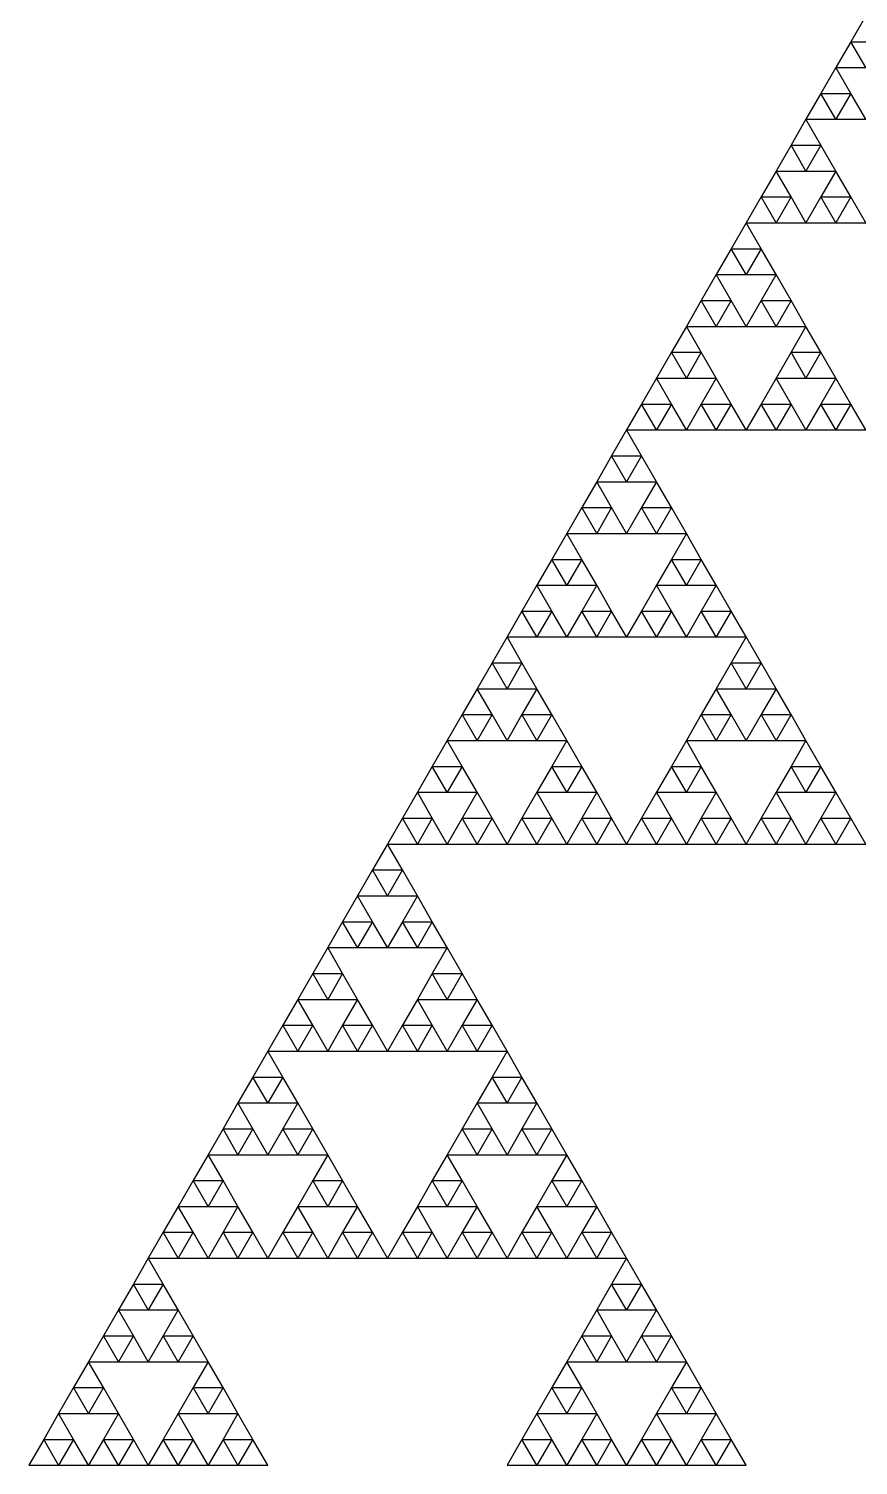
# Model space of a CAD drawing. Header units: metres. Extents: x -50 to 50, y -29 to 58.
# Drawn here: x -11.72 to -6.3, y 37.44 to 46.83 of the extents above; entities that cross this region are included whole.
import ezdxf

# ---------------------------------------------------------------- set-up
doc = ezdxf.new("R2010")
doc.units = ezdxf.units.M

msp = doc.modelspace()

# ---------------------------------------------------------------- linework, layer by layer
for p, q in [((-6.25, 46.9097), (-6.34766, 46.7405)), ((-6.34766, 46.7405), (-6.44531, 46.5714)), ((-6.25, 46.5714), (-6.34766, 46.7405)), ((-6.34766, 46.7405), (-6.15234, 46.7405)), ((-6.44531, 46.5714), (-6.54297, 46.4023)), ((-6.34766, 46.4023), (-6.44531, 46.5714)), ((-6.44531, 46.5714), (-6.25, 46.5714)), ((-6.54297, 46.4023), (-6.64062, 46.2331)), ((-6.44531, 46.2331), (-6.54297, 46.4023)), ((-6.54297, 46.4023), (-6.34766, 46.4023)), ((-6.34766, 46.4023), (-6.44531, 46.2331)), ((-6.25, 46.2331), (-6.34766, 46.4023)), ((-6.64062, 46.2331), (-6.73828, 46.064)), ((-6.54297, 46.064), (-6.64062, 46.2331)), ((-6.64062, 46.2331), (-6.44531, 46.2331)), ((-6.44531, 46.2331), (-6.25, 46.2331)), ((-6.73828, 46.064), (-6.83594, 45.8948)), ((-6.64062, 45.8948), (-6.73828, 46.064)), ((-6.73828, 46.064), (-6.54297, 46.064)), ((-6.54297, 46.064), (-6.64062, 45.8948)), ((-6.44531, 45.8948), (-6.54297, 46.064)), ((-6.83594, 45.8948), (-6.93359, 45.7257)), ((-6.73828, 45.7257), (-6.83594, 45.8948)), ((-6.83594, 45.8948), (-6.64062, 45.8948)), ((-6.64062, 45.8948), (-6.44531, 45.8948)), ((-6.44531, 45.8948), (-6.54297, 45.7257)), ((-6.34766, 45.7257), (-6.44531, 45.8948)), ((-6.93359, 45.7257), (-7.03125, 45.5565)), ((-6.83594, 45.5565), (-6.93359, 45.7257)), ((-6.93359, 45.7257), (-6.73828, 45.7257)), ((-6.73828, 45.7257), (-6.83594, 45.5565)), ((-6.64062, 45.5565), (-6.73828, 45.7257)), ((-6.54297, 45.7257), (-6.64062, 45.5565)), ((-6.44531, 45.5565), (-6.54297, 45.7257)), ((-6.54297, 45.7257), (-6.34766, 45.7257)), ((-6.34766, 45.7257), (-6.44531, 45.5565)), ((-6.25, 45.5565), (-6.34766, 45.7257)), ((-7.03125, 45.5565), (-7.12891, 45.3874)), ((-6.93359, 45.3874), (-7.03125, 45.5565)), ((-7.03125, 45.5565), (-6.83594, 45.5565)), ((-6.83594, 45.5565), (-6.64062, 45.5565)), ((-6.64062, 45.5565), (-6.44531, 45.5565)), ((-6.44531, 45.5565), (-6.25, 45.5565)), ((-7.12891, 45.3874), (-7.22656, 45.2182)), ((-7.03125, 45.2182), (-7.12891, 45.3874)), ((-7.12891, 45.3874), (-6.93359, 45.3874)), ((-6.93359, 45.3874), (-7.03125, 45.2182)), ((-6.83594, 45.2182), (-6.93359, 45.3874)), ((-7.22656, 45.2182), (-7.32422, 45.0491)), ((-7.12891, 45.0491), (-7.22656, 45.2182)), ((-7.22656, 45.2182), (-7.03125, 45.2182)), ((-7.03125, 45.2182), (-6.83594, 45.2182)), ((-6.83594, 45.2182), (-6.93359, 45.0491)), ((-6.73828, 45.0491), (-6.83594, 45.2182)), ((-7.32422, 45.0491), (-7.42188, 44.88)), ((-7.22656, 44.88), (-7.32422, 45.0491)), ((-7.32422, 45.0491), (-7.12891, 45.0491)), ((-7.12891, 45.0491), (-7.22656, 44.88)), ((-7.03125, 44.88), (-7.12891, 45.0491)), ((-6.93359, 45.0491), (-7.03125, 44.88)), ((-6.83594, 44.88), (-6.93359, 45.0491)), ((-6.93359, 45.0491), (-6.73828, 45.0491)), ((-6.73828, 45.0491), (-6.83594, 44.88)), ((-6.64062, 44.88), (-6.73828, 45.0491)), ((-7.42188, 44.88), (-7.51953, 44.7108)), ((-7.32422, 44.7108), (-7.42188, 44.88)), ((-7.42188, 44.88), (-7.22656, 44.88)), ((-7.22656, 44.88), (-7.03125, 44.88)), ((-7.03125, 44.88), (-6.83594, 44.88)), ((-6.83594, 44.88), (-6.64062, 44.88)), ((-6.64062, 44.88), (-6.73828, 44.7108)), ((-6.54297, 44.7108), (-6.64062, 44.88)), ((-7.51953, 44.7108), (-7.61719, 44.5417)), ((-7.42188, 44.5417), (-7.51953, 44.7108)), ((-7.51953, 44.7108), (-7.32422, 44.7108)), ((-7.32422, 44.7108), (-7.42188, 44.5417)), ((-7.22656, 44.5417), (-7.32422, 44.7108)), ((-6.73828, 44.7108), (-6.83594, 44.5417)), ((-6.64062, 44.5417), (-6.73828, 44.7108)), ((-6.73828, 44.7108), (-6.54297, 44.7108)), ((-6.54297, 44.7108), (-6.64062, 44.5417)), ((-6.44531, 44.5417), (-6.54297, 44.7108)), ((-7.61719, 44.5417), (-7.71484, 44.3725)), ((-7.51953, 44.3725), (-7.61719, 44.5417)), ((-7.61719, 44.5417), (-7.42188, 44.5417)), ((-7.42188, 44.5417), (-7.22656, 44.5417)), ((-7.22656, 44.5417), (-7.32422, 44.3725)), ((-7.12891, 44.3725), (-7.22656, 44.5417)), ((-6.83594, 44.5417), (-6.93359, 44.3725)), ((-6.73828, 44.3725), (-6.83594, 44.5417)), ((-6.83594, 44.5417), (-6.64062, 44.5417)), ((-6.64062, 44.5417), (-6.44531, 44.5417)), ((-6.44531, 44.5417), (-6.54297, 44.3725)), ((-6.34766, 44.3725), (-6.44531, 44.5417)), ((-7.71484, 44.3725), (-7.8125, 44.2034)), ((-7.61719, 44.2034), (-7.71484, 44.3725)), ((-7.71484, 44.3725), (-7.51953, 44.3725)), ((-7.51953, 44.3725), (-7.61719, 44.2034)), ((-7.42188, 44.2034), (-7.51953, 44.3725)), ((-7.32422, 44.3725), (-7.42188, 44.2034)), ((-7.22656, 44.2034), (-7.32422, 44.3725)), ((-7.32422, 44.3725), (-7.12891, 44.3725)), ((-7.12891, 44.3725), (-7.22656, 44.2034)), ((-7.03125, 44.2034), (-7.12891, 44.3725)), ((-6.93359, 44.3725), (-7.03125, 44.2034)), ((-6.83594, 44.2034), (-6.93359, 44.3725)), ((-6.93359, 44.3725), (-6.73828, 44.3725)), ((-6.73828, 44.3725), (-6.83594, 44.2034)), ((-6.64062, 44.2034), (-6.73828, 44.3725)), ((-6.54297, 44.3725), (-6.64062, 44.2034)), ((-6.44531, 44.2034), (-6.54297, 44.3725)), ((-6.54297, 44.3725), (-6.34766, 44.3725)), ((-6.34766, 44.3725), (-6.44531, 44.2034)), ((-6.25, 44.2034), (-6.34766, 44.3725)), ((-7.8125, 44.2034), (-7.91016, 44.0342)), ((-7.71484, 44.0342), (-7.8125, 44.2034)), ((-7.8125, 44.2034), (-7.61719, 44.2034)), ((-7.61719, 44.2034), (-7.42188, 44.2034)), ((-7.42188, 44.2034), (-7.22656, 44.2034)), ((-7.22656, 44.2034), (-7.03125, 44.2034)), ((-7.03125, 44.2034), (-6.83594, 44.2034)), ((-6.83594, 44.2034), (-6.64062, 44.2034)), ((-6.64062, 44.2034), (-6.44531, 44.2034)), ((-6.44531, 44.2034), (-6.25, 44.2034)), ((-7.91016, 44.0342), (-8.00781, 43.8651)), ((-7.8125, 43.8651), (-7.91016, 44.0342)), ((-7.91016, 44.0342), (-7.71484, 44.0342)), ((-7.71484, 44.0342), (-7.8125, 43.8651)), ((-7.61719, 43.8651), (-7.71484, 44.0342)), ((-8.00781, 43.8651), (-8.10547, 43.6959)), ((-7.91016, 43.6959), (-8.00781, 43.8651)), ((-8.00781, 43.8651), (-7.8125, 43.8651)), ((-7.8125, 43.8651), (-7.61719, 43.8651)), ((-7.61719, 43.8651), (-7.71484, 43.6959)), ((-7.51953, 43.6959), (-7.61719, 43.8651)), ((-8.10547, 43.6959), (-8.20312, 43.5268)), ((-8.00781, 43.5268), (-8.10547, 43.6959)), ((-8.10547, 43.6959), (-7.91016, 43.6959)), ((-7.91016, 43.6959), (-8.00781, 43.5268)), ((-7.8125, 43.5268), (-7.91016, 43.6959)), ((-7.71484, 43.6959), (-7.8125, 43.5268)), ((-7.61719, 43.5268), (-7.71484, 43.6959)), ((-7.71484, 43.6959), (-7.51953, 43.6959)), ((-7.51953, 43.6959), (-7.61719, 43.5268)), ((-7.42188, 43.5268), (-7.51953, 43.6959)), ((-8.20312, 43.5268), (-8.30078, 43.3576)), ((-8.10547, 43.3576), (-8.20312, 43.5268)), ((-8.20312, 43.5268), (-8.00781, 43.5268)), ((-8.00781, 43.5268), (-7.8125, 43.5268)), ((-7.8125, 43.5268), (-7.61719, 43.5268)), ((-7.61719, 43.5268), (-7.42188, 43.5268)), ((-7.42188, 43.5268), (-7.51953, 43.3576)), ((-7.32422, 43.3576), (-7.42188, 43.5268)), ((-8.30078, 43.3576), (-8.39844, 43.1885)), ((-8.20312, 43.1885), (-8.30078, 43.3576)), ((-8.30078, 43.3576), (-8.10547, 43.3576)), ((-8.10547, 43.3576), (-8.20312, 43.1885)), ((-8.00781, 43.1885), (-8.10547, 43.3576)), ((-7.51953, 43.3576), (-7.61719, 43.1885)), ((-7.42188, 43.1885), (-7.51953, 43.3576)), ((-7.51953, 43.3576), (-7.32422, 43.3576)), ((-7.32422, 43.3576), (-7.42188, 43.1885)), ((-7.22656, 43.1885), (-7.32422, 43.3576)), ((-8.39844, 43.1885), (-8.49609, 43.0194)), ((-8.30078, 43.0194), (-8.39844, 43.1885)), ((-8.39844, 43.1885), (-8.20312, 43.1885)), ((-8.20312, 43.1885), (-8.00781, 43.1885)), ((-8.00781, 43.1885), (-8.10547, 43.0194)), ((-7.91016, 43.0194), (-8.00781, 43.1885)), ((-7.61719, 43.1885), (-7.71484, 43.0194)), ((-7.51953, 43.0194), (-7.61719, 43.1885)), ((-7.61719, 43.1885), (-7.42188, 43.1885)), ((-7.42188, 43.1885), (-7.22656, 43.1885)), ((-7.22656, 43.1885), (-7.32422, 43.0194)), ((-7.12891, 43.0194), (-7.22656, 43.1885)), ((-8.49609, 43.0194), (-8.59375, 42.8502)), ((-8.39844, 42.8502), (-8.49609, 43.0194)), ((-8.49609, 43.0194), (-8.30078, 43.0194)), ((-8.30078, 43.0194), (-8.39844, 42.8502)), ((-8.20312, 42.8502), (-8.30078, 43.0194)), ((-8.10547, 43.0194), (-8.20312, 42.8502)), ((-8.00781, 42.8502), (-8.10547, 43.0194)), ((-8.10547, 43.0194), (-7.91016, 43.0194)), ((-7.91016, 43.0194), (-8.00781, 42.8502)), ((-7.8125, 42.8502), (-7.91016, 43.0194)), ((-7.71484, 43.0194), (-7.8125, 42.8502)), ((-7.61719, 42.8502), (-7.71484, 43.0194)), ((-7.71484, 43.0194), (-7.51953, 43.0194)), ((-7.51953, 43.0194), (-7.61719, 42.8502)), ((-7.42188, 42.8502), (-7.51953, 43.0194)), ((-7.32422, 43.0194), (-7.42188, 42.8502)), ((-7.22656, 42.8502), (-7.32422, 43.0194)), ((-7.32422, 43.0194), (-7.12891, 43.0194)), ((-7.12891, 43.0194), (-7.22656, 42.8502)), ((-7.03125, 42.8502), (-7.12891, 43.0194)), ((-8.59375, 42.8502), (-8.69141, 42.6811)), ((-8.49609, 42.6811), (-8.59375, 42.8502)), ((-8.59375, 42.8502), (-8.39844, 42.8502)), ((-8.39844, 42.8502), (-8.20312, 42.8502)), ((-8.20312, 42.8502), (-8.00781, 42.8502)), ((-8.00781, 42.8502), (-7.8125, 42.8502)), ((-7.8125, 42.8502), (-7.61719, 42.8502)), ((-7.61719, 42.8502), (-7.42188, 42.8502)), ((-7.42188, 42.8502), (-7.22656, 42.8502)), ((-7.22656, 42.8502), (-7.03125, 42.8502)), ((-7.03125, 42.8502), (-7.12891, 42.6811)), ((-6.93359, 42.6811), (-7.03125, 42.8502)), ((-8.69141, 42.6811), (-8.78906, 42.5119)), ((-8.59375, 42.5119), (-8.69141, 42.6811)), ((-8.69141, 42.6811), (-8.49609, 42.6811)), ((-8.49609, 42.6811), (-8.59375, 42.5119)), ((-8.39844, 42.5119), (-8.49609, 42.6811)), ((-7.12891, 42.6811), (-7.22656, 42.5119)), ((-7.03125, 42.5119), (-7.12891, 42.6811)), ((-7.12891, 42.6811), (-6.93359, 42.6811)), ((-6.93359, 42.6811), (-7.03125, 42.5119)), ((-6.83594, 42.5119), (-6.93359, 42.6811)), ((-8.78906, 42.5119), (-8.88672, 42.3428)), ((-8.69141, 42.3428), (-8.78906, 42.5119)), ((-8.78906, 42.5119), (-8.59375, 42.5119)), ((-8.59375, 42.5119), (-8.39844, 42.5119)), ((-8.39844, 42.5119), (-8.49609, 42.3428)), ((-8.30078, 42.3428), (-8.39844, 42.5119)), ((-7.22656, 42.5119), (-7.32422, 42.3428)), ((-7.12891, 42.3428), (-7.22656, 42.5119)), ((-7.22656, 42.5119), (-7.03125, 42.5119)), ((-7.03125, 42.5119), (-6.83594, 42.5119)), ((-6.83594, 42.5119), (-6.93359, 42.3428)), ((-6.73828, 42.3428), (-6.83594, 42.5119)), ((-8.88672, 42.3428), (-8.98438, 42.1736)), ((-8.78906, 42.1736), (-8.88672, 42.3428)), ((-8.88672, 42.3428), (-8.69141, 42.3428)), ((-8.69141, 42.3428), (-8.78906, 42.1736)), ((-8.59375, 42.1736), (-8.69141, 42.3428)), ((-8.49609, 42.3428), (-8.59375, 42.1736)), ((-8.39844, 42.1736), (-8.49609, 42.3428)), ((-8.49609, 42.3428), (-8.30078, 42.3428)), ((-8.30078, 42.3428), (-8.39844, 42.1736)), ((-8.20312, 42.1736), (-8.30078, 42.3428)), ((-7.32422, 42.3428), (-7.42188, 42.1736)), ((-7.22656, 42.1736), (-7.32422, 42.3428)), ((-7.32422, 42.3428), (-7.12891, 42.3428)), ((-7.12891, 42.3428), (-7.22656, 42.1736)), ((-7.03125, 42.1736), (-7.12891, 42.3428)), ((-6.93359, 42.3428), (-7.03125, 42.1736)), ((-6.83594, 42.1736), (-6.93359, 42.3428)), ((-6.93359, 42.3428), (-6.73828, 42.3428)), ((-6.73828, 42.3428), (-6.83594, 42.1736)), ((-6.64062, 42.1736), (-6.73828, 42.3428)), ((-8.98438, 42.1736), (-9.08203, 42.0045)), ((-8.88672, 42.0045), (-8.98438, 42.1736)), ((-8.98438, 42.1736), (-8.78906, 42.1736)), ((-8.78906, 42.1736), (-8.59375, 42.1736)), ((-8.59375, 42.1736), (-8.39844, 42.1736)), ((-8.39844, 42.1736), (-8.20312, 42.1736)), ((-8.20312, 42.1736), (-8.30078, 42.0045)), ((-8.10547, 42.0045), (-8.20312, 42.1736)), ((-7.42188, 42.1736), (-7.51953, 42.0045)), ((-7.32422, 42.0045), (-7.42188, 42.1736)), ((-7.42188, 42.1736), (-7.22656, 42.1736)), ((-7.22656, 42.1736), (-7.03125, 42.1736)), ((-7.03125, 42.1736), (-6.83594, 42.1736)), ((-6.83594, 42.1736), (-6.64062, 42.1736)), ((-6.64062, 42.1736), (-6.73828, 42.0045)), ((-6.54297, 42.0045), (-6.64062, 42.1736)), ((-9.08203, 42.0045), (-9.17969, 41.8353)), ((-8.98438, 41.8353), (-9.08203, 42.0045)), ((-9.08203, 42.0045), (-8.88672, 42.0045)), ((-8.88672, 42.0045), (-8.98438, 41.8353)), ((-8.78906, 41.8353), (-8.88672, 42.0045)), ((-8.30078, 42.0045), (-8.39844, 41.8353)), ((-8.20312, 41.8353), (-8.30078, 42.0045)), ((-8.30078, 42.0045), (-8.10547, 42.0045)), ((-8.10547, 42.0045), (-8.20312, 41.8353)), ((-8.00781, 41.8353), (-8.10547, 42.0045)), ((-7.51953, 42.0045), (-7.61719, 41.8353)), ((-7.42188, 41.8353), (-7.51953, 42.0045)), ((-7.51953, 42.0045), (-7.32422, 42.0045)), ((-7.32422, 42.0045), (-7.42188, 41.8353)), ((-7.22656, 41.8353), (-7.32422, 42.0045)), ((-6.73828, 42.0045), (-6.83594, 41.8353)), ((-6.64062, 41.8353), (-6.73828, 42.0045)), ((-6.73828, 42.0045), (-6.54297, 42.0045)), ((-6.54297, 42.0045), (-6.64062, 41.8353)), ((-6.44531, 41.8353), (-6.54297, 42.0045)), ((-9.17969, 41.8353), (-9.27734, 41.6662)), ((-9.08203, 41.6662), (-9.17969, 41.8353)), ((-9.17969, 41.8353), (-8.98438, 41.8353)), ((-8.98438, 41.8353), (-8.78906, 41.8353)), ((-8.78906, 41.8353), (-8.88672, 41.6662)), ((-8.69141, 41.6662), (-8.78906, 41.8353)), ((-8.39844, 41.8353), (-8.49609, 41.6662)), ((-8.30078, 41.6662), (-8.39844, 41.8353)), ((-8.39844, 41.8353), (-8.20312, 41.8353)), ((-8.20312, 41.8353), (-8.00781, 41.8353)), ((-8.00781, 41.8353), (-8.10547, 41.6662)), ((-7.91016, 41.6662), (-8.00781, 41.8353)), ((-7.61719, 41.8353), (-7.71484, 41.6662)), ((-7.51953, 41.6662), (-7.61719, 41.8353)), ((-7.61719, 41.8353), (-7.42188, 41.8353)), ((-7.42188, 41.8353), (-7.22656, 41.8353)), ((-7.22656, 41.8353), (-7.32422, 41.6662)), ((-7.12891, 41.6662), (-7.22656, 41.8353)), ((-6.83594, 41.8353), (-6.93359, 41.6662)), ((-6.73828, 41.6662), (-6.83594, 41.8353)), ((-6.83594, 41.8353), (-6.64062, 41.8353)), ((-6.64062, 41.8353), (-6.44531, 41.8353)), ((-6.44531, 41.8353), (-6.54297, 41.6662)), ((-6.34766, 41.6662), (-6.44531, 41.8353)), ((-9.27734, 41.6662), (-9.375, 41.497)), ((-9.17969, 41.497), (-9.27734, 41.6662)), ((-9.27734, 41.6662), (-9.08203, 41.6662)), ((-9.08203, 41.6662), (-9.17969, 41.497)), ((-8.98438, 41.497), (-9.08203, 41.6662)), ((-8.88672, 41.6662), (-8.98438, 41.497)), ((-8.78906, 41.497), (-8.88672, 41.6662)), ((-8.88672, 41.6662), (-8.69141, 41.6662)), ((-8.69141, 41.6662), (-8.78906, 41.497)), ((-8.59375, 41.497), (-8.69141, 41.6662)), ((-8.49609, 41.6662), (-8.59375, 41.497)), ((-8.39844, 41.497), (-8.49609, 41.6662)), ((-8.49609, 41.6662), (-8.30078, 41.6662)), ((-8.30078, 41.6662), (-8.39844, 41.497)), ((-8.20312, 41.497), (-8.30078, 41.6662)), ((-8.10547, 41.6662), (-8.20312, 41.497)), ((-8.00781, 41.497), (-8.10547, 41.6662)), ((-8.10547, 41.6662), (-7.91016, 41.6662)), ((-7.91016, 41.6662), (-8.00781, 41.497)), ((-7.8125, 41.497), (-7.91016, 41.6662)), ((-7.71484, 41.6662), (-7.8125, 41.497)), ((-7.61719, 41.497), (-7.71484, 41.6662)), ((-7.71484, 41.6662), (-7.51953, 41.6662)), ((-7.51953, 41.6662), (-7.61719, 41.497)), ((-7.42188, 41.497), (-7.51953, 41.6662)), ((-7.32422, 41.6662), (-7.42188, 41.497)), ((-7.22656, 41.497), (-7.32422, 41.6662)), ((-7.32422, 41.6662), (-7.12891, 41.6662)), ((-7.12891, 41.6662), (-7.22656, 41.497)), ((-7.03125, 41.497), (-7.12891, 41.6662)), ((-6.93359, 41.6662), (-7.03125, 41.497)), ((-6.83594, 41.497), (-6.93359, 41.6662)), ((-6.93359, 41.6662), (-6.73828, 41.6662)), ((-6.73828, 41.6662), (-6.83594, 41.497)), ((-6.64062, 41.497), (-6.73828, 41.6662)), ((-6.54297, 41.6662), (-6.64062, 41.497)), ((-6.44531, 41.497), (-6.54297, 41.6662)), ((-6.54297, 41.6662), (-6.34766, 41.6662)), ((-6.34766, 41.6662), (-6.44531, 41.497)), ((-6.25, 41.497), (-6.34766, 41.6662)), ((-9.375, 41.497), (-9.47266, 41.3279)), ((-9.27734, 41.3279), (-9.375, 41.497)), ((-9.375, 41.497), (-9.17969, 41.497)), ((-9.17969, 41.497), (-8.98438, 41.497)), ((-8.98438, 41.497), (-8.78906, 41.497)), ((-8.78906, 41.497), (-8.59375, 41.497)), ((-8.59375, 41.497), (-8.39844, 41.497)), ((-8.39844, 41.497), (-8.20312, 41.497)), ((-8.20312, 41.497), (-8.00781, 41.497)), ((-8.00781, 41.497), (-7.8125, 41.497)), ((-7.8125, 41.497), (-7.61719, 41.497)), ((-7.61719, 41.497), (-7.42188, 41.497)), ((-7.42188, 41.497), (-7.22656, 41.497)), ((-7.22656, 41.497), (-7.03125, 41.497)), ((-7.03125, 41.497), (-6.83594, 41.497)), ((-6.83594, 41.497), (-6.64062, 41.497)), ((-6.64062, 41.497), (-6.44531, 41.497)), ((-6.44531, 41.497), (-6.25, 41.497)), ((-9.47266, 41.3279), (-9.57031, 41.1587)), ((-9.375, 41.1587), (-9.47266, 41.3279)), ((-9.47266, 41.3279), (-9.27734, 41.3279)), ((-9.27734, 41.3279), (-9.375, 41.1587)), ((-9.17969, 41.1587), (-9.27734, 41.3279)), ((-9.57031, 41.1587), (-9.66797, 40.9896)), ((-9.47266, 40.9896), (-9.57031, 41.1587)), ((-9.57031, 41.1587), (-9.375, 41.1587)), ((-9.375, 41.1587), (-9.17969, 41.1587)), ((-9.17969, 41.1587), (-9.27734, 40.9896)), ((-9.08203, 40.9896), (-9.17969, 41.1587)), ((-9.66797, 40.9896), (-9.76562, 40.8205)), ((-9.57031, 40.8205), (-9.66797, 40.9896)), ((-9.66797, 40.9896), (-9.47266, 40.9896)), ((-9.47266, 40.9896), (-9.57031, 40.8205)), ((-9.375, 40.8205), (-9.47266, 40.9896)), ((-9.27734, 40.9896), (-9.375, 40.8205)), ((-9.17969, 40.8205), (-9.27734, 40.9896)), ((-9.27734, 40.9896), (-9.08203, 40.9896)), ((-9.08203, 40.9896), (-9.17969, 40.8205)), ((-8.98438, 40.8205), (-9.08203, 40.9896)), ((-9.76562, 40.8205), (-9.86328, 40.6513)), ((-9.66797, 40.6513), (-9.76562, 40.8205)), ((-9.76562, 40.8205), (-9.57031, 40.8205)), ((-9.57031, 40.8205), (-9.375, 40.8205)), ((-9.375, 40.8205), (-9.17969, 40.8205)), ((-9.17969, 40.8205), (-8.98438, 40.8205)), ((-8.98438, 40.8205), (-9.08203, 40.6513)), ((-8.88672, 40.6513), (-8.98438, 40.8205)), ((-9.86328, 40.6513), (-9.96094, 40.4822)), ((-9.76562, 40.4822), (-9.86328, 40.6513)), ((-9.86328, 40.6513), (-9.66797, 40.6513)), ((-9.66797, 40.6513), (-9.76562, 40.4822)), ((-9.57031, 40.4822), (-9.66797, 40.6513)), ((-9.08203, 40.6513), (-9.17969, 40.4822)), ((-8.98438, 40.4822), (-9.08203, 40.6513)), ((-9.08203, 40.6513), (-8.88672, 40.6513)), ((-8.88672, 40.6513), (-8.98438, 40.4822)), ((-8.78906, 40.4822), (-8.88672, 40.6513)), ((-9.96094, 40.4822), (-10.0586, 40.313)), ((-9.86328, 40.313), (-9.96094, 40.4822)), ((-9.96094, 40.4822), (-9.76562, 40.4822)), ((-9.76562, 40.4822), (-9.57031, 40.4822)), ((-9.57031, 40.4822), (-9.66797, 40.313)), ((-9.47266, 40.313), (-9.57031, 40.4822)), ((-9.17969, 40.4822), (-9.27734, 40.313)), ((-9.08203, 40.313), (-9.17969, 40.4822)), ((-9.17969, 40.4822), (-8.98438, 40.4822)), ((-8.98438, 40.4822), (-8.78906, 40.4822)), ((-8.78906, 40.4822), (-8.88672, 40.313)), ((-8.69141, 40.313), (-8.78906, 40.4822)), ((-10.0586, 40.313), (-10.1562, 40.1439)), ((-9.96094, 40.1439), (-10.0586, 40.313)), ((-10.0586, 40.313), (-9.86328, 40.313)), ((-9.86328, 40.313), (-9.96094, 40.1439)), ((-9.76562, 40.1439), (-9.86328, 40.313)), ((-9.66797, 40.313), (-9.76562, 40.1439)), ((-9.57031, 40.1439), (-9.66797, 40.313)), ((-9.66797, 40.313), (-9.47266, 40.313)), ((-9.47266, 40.313), (-9.57031, 40.1439)), ((-9.375, 40.1439), (-9.47266, 40.313)), ((-9.27734, 40.313), (-9.375, 40.1439)), ((-9.17969, 40.1439), (-9.27734, 40.313)), ((-9.27734, 40.313), (-9.08203, 40.313)), ((-9.08203, 40.313), (-9.17969, 40.1439)), ((-8.98438, 40.1439), (-9.08203, 40.313)), ((-8.88672, 40.313), (-8.98438, 40.1439)), ((-8.78906, 40.1439), (-8.88672, 40.313)), ((-8.88672, 40.313), (-8.69141, 40.313)), ((-8.69141, 40.313), (-8.78906, 40.1439)), ((-8.59375, 40.1439), (-8.69141, 40.313)), ((-10.1562, 40.1439), (-10.2539, 39.9747)), ((-10.0586, 39.9747), (-10.1562, 40.1439)), ((-10.1562, 40.1439), (-9.96094, 40.1439)), ((-9.96094, 40.1439), (-9.76562, 40.1439)), ((-9.76562, 40.1439), (-9.57031, 40.1439)), ((-9.57031, 40.1439), (-9.375, 40.1439)), ((-9.375, 40.1439), (-9.17969, 40.1439)), ((-9.17969, 40.1439), (-8.98438, 40.1439)), ((-8.98438, 40.1439), (-8.78906, 40.1439)), ((-8.78906, 40.1439), (-8.59375, 40.1439)), ((-8.59375, 40.1439), (-8.69141, 39.9747)), ((-8.49609, 39.9747), (-8.59375, 40.1439)), ((-10.2539, 39.9747), (-10.3516, 39.8056)), ((-10.1562, 39.8056), (-10.2539, 39.9747)), ((-10.2539, 39.9747), (-10.0586, 39.9747)), ((-10.0586, 39.9747), (-10.1562, 39.8056)), ((-9.96094, 39.8056), (-10.0586, 39.9747)), ((-8.69141, 39.9747), (-8.78906, 39.8056)), ((-8.59375, 39.8056), (-8.69141, 39.9747)), ((-8.69141, 39.9747), (-8.49609, 39.9747)), ((-8.49609, 39.9747), (-8.59375, 39.8056)), ((-8.39844, 39.8056), (-8.49609, 39.9747)), ((-10.3516, 39.8056), (-10.4492, 39.6364)), ((-10.2539, 39.6364), (-10.3516, 39.8056)), ((-10.3516, 39.8056), (-10.1562, 39.8056)), ((-10.1562, 39.8056), (-9.96094, 39.8056)), ((-9.96094, 39.8056), (-10.0586, 39.6364)), ((-9.86328, 39.6364), (-9.96094, 39.8056)), ((-8.78906, 39.8056), (-8.88672, 39.6364)), ((-8.69141, 39.6364), (-8.78906, 39.8056)), ((-8.78906, 39.8056), (-8.59375, 39.8056)), ((-8.59375, 39.8056), (-8.39844, 39.8056)), ((-8.39844, 39.8056), (-8.49609, 39.6364)), ((-8.30078, 39.6364), (-8.39844, 39.8056)), ((-10.4492, 39.6364), (-10.5469, 39.4673)), ((-10.3516, 39.4673), (-10.4492, 39.6364)), ((-10.4492, 39.6364), (-10.2539, 39.6364)), ((-10.2539, 39.6364), (-10.3516, 39.4673)), ((-10.1562, 39.4673), (-10.2539, 39.6364)), ((-10.0586, 39.6364), (-10.1562, 39.4673)), ((-9.96094, 39.4673), (-10.0586, 39.6364)), ((-10.0586, 39.6364), (-9.86328, 39.6364)), ((-9.86328, 39.6364), (-9.96094, 39.4673)), ((-9.76562, 39.4673), (-9.86328, 39.6364)), ((-8.88672, 39.6364), (-8.98438, 39.4673)), ((-8.78906, 39.4673), (-8.88672, 39.6364)), ((-8.88672, 39.6364), (-8.69141, 39.6364)), ((-8.69141, 39.6364), (-8.78906, 39.4673)), ((-8.59375, 39.4673), (-8.69141, 39.6364)), ((-8.49609, 39.6364), (-8.59375, 39.4673)), ((-8.39844, 39.4673), (-8.49609, 39.6364)), ((-8.49609, 39.6364), (-8.30078, 39.6364)), ((-8.30078, 39.6364), (-8.39844, 39.4673)), ((-8.20312, 39.4673), (-8.30078, 39.6364)), ((-10.5469, 39.4673), (-10.6445, 39.2982)), ((-10.4492, 39.2982), (-10.5469, 39.4673)), ((-10.5469, 39.4673), (-10.3516, 39.4673)), ((-10.3516, 39.4673), (-10.1562, 39.4673)), ((-10.1562, 39.4673), (-9.96094, 39.4673)), ((-9.96094, 39.4673), (-9.76562, 39.4673)), ((-9.76562, 39.4673), (-9.86328, 39.2982)), ((-9.66797, 39.2982), (-9.76562, 39.4673)), ((-8.98438, 39.4673), (-9.08203, 39.2982)), ((-8.88672, 39.2982), (-8.98438, 39.4673)), ((-8.98438, 39.4673), (-8.78906, 39.4673)), ((-8.78906, 39.4673), (-8.59375, 39.4673)), ((-8.59375, 39.4673), (-8.39844, 39.4673)), ((-8.39844, 39.4673), (-8.20312, 39.4673)), ((-8.20312, 39.4673), (-8.30078, 39.2982)), ((-8.10547, 39.2982), (-8.20312, 39.4673)), ((-10.6445, 39.2982), (-10.7422, 39.129)), ((-10.5469, 39.129), (-10.6445, 39.2982)), ((-10.6445, 39.2982), (-10.4492, 39.2982)), ((-10.4492, 39.2982), (-10.5469, 39.129)), ((-10.3516, 39.129), (-10.4492, 39.2982)), ((-9.86328, 39.2982), (-9.96094, 39.129)), ((-9.76562, 39.129), (-9.86328, 39.2982)), ((-9.86328, 39.2982), (-9.66797, 39.2982)), ((-9.66797, 39.2982), (-9.76562, 39.129)), ((-9.57031, 39.129), (-9.66797, 39.2982)), ((-9.08203, 39.2982), (-9.17969, 39.129)), ((-8.98438, 39.129), (-9.08203, 39.2982)), ((-9.08203, 39.2982), (-8.88672, 39.2982)), ((-8.88672, 39.2982), (-8.98438, 39.129)), ((-8.78906, 39.129), (-8.88672, 39.2982)), ((-8.30078, 39.2982), (-8.39844, 39.129)), ((-8.20312, 39.129), (-8.30078, 39.2982)), ((-8.30078, 39.2982), (-8.10547, 39.2982)), ((-8.10547, 39.2982), (-8.20312, 39.129)), ((-8.00781, 39.129), (-8.10547, 39.2982)), ((-10.7422, 39.129), (-10.8398, 38.9599)), ((-10.6445, 38.9599), (-10.7422, 39.129)), ((-10.7422, 39.129), (-10.5469, 39.129)), ((-10.5469, 39.129), (-10.3516, 39.129)), ((-10.3516, 39.129), (-10.4492, 38.9599)), ((-10.2539, 38.9599), (-10.3516, 39.129)), ((-9.96094, 39.129), (-10.0586, 38.9599)), ((-9.86328, 38.9599), (-9.96094, 39.129)), ((-9.96094, 39.129), (-9.76562, 39.129)), ((-9.76562, 39.129), (-9.57031, 39.129)), ((-9.57031, 39.129), (-9.66797, 38.9599)), ((-9.47266, 38.9599), (-9.57031, 39.129)), ((-9.17969, 39.129), (-9.27734, 38.9599)), ((-9.08203, 38.9599), (-9.17969, 39.129)), ((-9.17969, 39.129), (-8.98438, 39.129)), ((-8.98438, 39.129), (-8.78906, 39.129)), ((-8.78906, 39.129), (-8.88672, 38.9599)), ((-8.69141, 38.9599), (-8.78906, 39.129)), ((-8.39844, 39.129), (-8.49609, 38.9599)), ((-8.30078, 38.9599), (-8.39844, 39.129)), ((-8.39844, 39.129), (-8.20312, 39.129)), ((-8.20312, 39.129), (-8.00781, 39.129)), ((-8.00781, 39.129), (-8.10547, 38.9599)), ((-7.91016, 38.9599), (-8.00781, 39.129)), ((-10.8398, 38.9599), (-10.9375, 38.7907)), ((-10.7422, 38.7907), (-10.8398, 38.9599)), ((-10.8398, 38.9599), (-10.6445, 38.9599)), ((-10.6445, 38.9599), (-10.7422, 38.7907)), ((-10.5469, 38.7907), (-10.6445, 38.9599)), ((-10.4492, 38.9599), (-10.5469, 38.7907)), ((-10.3516, 38.7907), (-10.4492, 38.9599)), ((-10.4492, 38.9599), (-10.2539, 38.9599)), ((-10.2539, 38.9599), (-10.3516, 38.7907)), ((-10.1562, 38.7907), (-10.2539, 38.9599)), ((-10.0586, 38.9599), (-10.1562, 38.7907)), ((-9.96094, 38.7907), (-10.0586, 38.9599)), ((-10.0586, 38.9599), (-9.86328, 38.9599)), ((-9.86328, 38.9599), (-9.96094, 38.7907)), ((-9.76562, 38.7907), (-9.86328, 38.9599)), ((-9.66797, 38.9599), (-9.76562, 38.7907)), ((-9.57031, 38.7907), (-9.66797, 38.9599)), ((-9.66797, 38.9599), (-9.47266, 38.9599)), ((-9.47266, 38.9599), (-9.57031, 38.7907)), ((-9.375, 38.7907), (-9.47266, 38.9599)), ((-9.27734, 38.9599), (-9.375, 38.7907)), ((-9.17969, 38.7907), (-9.27734, 38.9599)), ((-9.27734, 38.9599), (-9.08203, 38.9599)), ((-9.08203, 38.9599), (-9.17969, 38.7907)), ((-8.98438, 38.7907), (-9.08203, 38.9599)), ((-8.88672, 38.9599), (-8.98438, 38.7907)), ((-8.78906, 38.7907), (-8.88672, 38.9599)), ((-8.88672, 38.9599), (-8.69141, 38.9599)), ((-8.69141, 38.9599), (-8.78906, 38.7907)), ((-8.59375, 38.7907), (-8.69141, 38.9599)), ((-8.49609, 38.9599), (-8.59375, 38.7907)), ((-8.39844, 38.7907), (-8.49609, 38.9599)), ((-8.49609, 38.9599), (-8.30078, 38.9599)), ((-8.30078, 38.9599), (-8.39844, 38.7907)), ((-8.20312, 38.7907), (-8.30078, 38.9599)), ((-8.10547, 38.9599), (-8.20312, 38.7907)), ((-8.00781, 38.7907), (-8.10547, 38.9599)), ((-8.10547, 38.9599), (-7.91016, 38.9599)), ((-7.91016, 38.9599), (-8.00781, 38.7907)), ((-7.8125, 38.7907), (-7.91016, 38.9599)), ((-10.9375, 38.7907), (-11.0352, 38.6216)), ((-10.8398, 38.6216), (-10.9375, 38.7907)), ((-10.9375, 38.7907), (-10.7422, 38.7907)), ((-10.7422, 38.7907), (-10.5469, 38.7907)), ((-10.5469, 38.7907), (-10.3516, 38.7907)), ((-10.3516, 38.7907), (-10.1562, 38.7907)), ((-10.1562, 38.7907), (-9.96094, 38.7907)), ((-9.96094, 38.7907), (-9.76562, 38.7907)), ((-9.76562, 38.7907), (-9.57031, 38.7907)), ((-9.57031, 38.7907), (-9.375, 38.7907)), ((-9.375, 38.7907), (-9.17969, 38.7907)), ((-9.17969, 38.7907), (-8.98438, 38.7907)), ((-8.98438, 38.7907), (-8.78906, 38.7907)), ((-8.78906, 38.7907), (-8.59375, 38.7907)), ((-8.59375, 38.7907), (-8.39844, 38.7907)), ((-8.39844, 38.7907), (-8.20312, 38.7907)), ((-8.20312, 38.7907), (-8.00781, 38.7907)), ((-8.00781, 38.7907), (-7.8125, 38.7907)), ((-7.8125, 38.7907), (-7.91016, 38.6216)), ((-7.71484, 38.6216), (-7.8125, 38.7907)), ((-11.0352, 38.6216), (-11.1328, 38.4524)), ((-10.9375, 38.4524), (-11.0352, 38.6216)), ((-11.0352, 38.6216), (-10.8398, 38.6216)), ((-10.8398, 38.6216), (-10.9375, 38.4524)), ((-10.7422, 38.4524), (-10.8398, 38.6216)), ((-7.91016, 38.6216), (-8.00781, 38.4524)), ((-7.8125, 38.4524), (-7.91016, 38.6216)), ((-7.91016, 38.6216), (-7.71484, 38.6216)), ((-7.71484, 38.6216), (-7.8125, 38.4524)), ((-7.61719, 38.4524), (-7.71484, 38.6216)), ((-11.1328, 38.4524), (-11.2305, 38.2833)), ((-11.0352, 38.2833), (-11.1328, 38.4524)), ((-11.1328, 38.4524), (-10.9375, 38.4524)), ((-10.9375, 38.4524), (-10.7422, 38.4524)), ((-10.7422, 38.4524), (-10.8398, 38.2833)), ((-10.6445, 38.2833), (-10.7422, 38.4524)), ((-8.00781, 38.4524), (-8.10547, 38.2833)), ((-7.91016, 38.2833), (-8.00781, 38.4524)), ((-8.00781, 38.4524), (-7.8125, 38.4524)), ((-7.8125, 38.4524), (-7.61719, 38.4524)), ((-7.61719, 38.4524), (-7.71484, 38.2833)), ((-7.51953, 38.2833), (-7.61719, 38.4524)), ((-11.2305, 38.2833), (-11.3281, 38.1141)), ((-11.1328, 38.1141), (-11.2305, 38.2833)), ((-11.2305, 38.2833), (-11.0352, 38.2833)), ((-11.0352, 38.2833), (-11.1328, 38.1141)), ((-10.9375, 38.1141), (-11.0352, 38.2833)), ((-10.8398, 38.2833), (-10.9375, 38.1141)), ((-10.7422, 38.1141), (-10.8398, 38.2833)), ((-10.8398, 38.2833), (-10.6445, 38.2833)), ((-10.6445, 38.2833), (-10.7422, 38.1141)), ((-10.5469, 38.1141), (-10.6445, 38.2833)), ((-8.10547, 38.2833), (-8.20312, 38.1141)), ((-8.00781, 38.1141), (-8.10547, 38.2833)), ((-8.10547, 38.2833), (-7.91016, 38.2833)), ((-7.91016, 38.2833), (-8.00781, 38.1141)), ((-7.8125, 38.1141), (-7.91016, 38.2833)), ((-7.71484, 38.2833), (-7.8125, 38.1141)), ((-7.61719, 38.1141), (-7.71484, 38.2833)), ((-7.71484, 38.2833), (-7.51953, 38.2833)), ((-7.51953, 38.2833), (-7.61719, 38.1141)), ((-7.42188, 38.1141), (-7.51953, 38.2833)), ((-11.3281, 38.1141), (-11.4258, 37.945)), ((-11.2305, 37.945), (-11.3281, 38.1141)), ((-11.3281, 38.1141), (-11.1328, 38.1141)), ((-11.1328, 38.1141), (-10.9375, 38.1141)), ((-10.9375, 38.1141), (-10.7422, 38.1141)), ((-10.7422, 38.1141), (-10.5469, 38.1141)), ((-10.5469, 38.1141), (-10.6445, 37.945)), ((-10.4492, 37.945), (-10.5469, 38.1141)), ((-8.20312, 38.1141), (-8.30078, 37.945)), ((-8.10547, 37.945), (-8.20312, 38.1141)), ((-8.20312, 38.1141), (-8.00781, 38.1141)), ((-8.00781, 38.1141), (-7.8125, 38.1141)), ((-7.8125, 38.1141), (-7.61719, 38.1141)), ((-7.61719, 38.1141), (-7.42188, 38.1141)), ((-7.42188, 38.1141), (-7.51953, 37.945)), ((-7.32422, 37.945), (-7.42188, 38.1141)), ((-11.4258, 37.945), (-11.5234, 37.7758)), ((-11.3281, 37.7758), (-11.4258, 37.945)), ((-11.4258, 37.945), (-11.2305, 37.945)), ((-11.2305, 37.945), (-11.3281, 37.7758)), ((-11.1328, 37.7758), (-11.2305, 37.945)), ((-10.6445, 37.945), (-10.7422, 37.7758)), ((-10.5469, 37.7758), (-10.6445, 37.945)), ((-10.6445, 37.945), (-10.4492, 37.945)), ((-10.4492, 37.945), (-10.5469, 37.7758)), ((-10.3516, 37.7758), (-10.4492, 37.945)), ((-8.30078, 37.945), (-8.39844, 37.7758)), ((-8.20312, 37.7758), (-8.30078, 37.945)), ((-8.30078, 37.945), (-8.10547, 37.945)), ((-8.10547, 37.945), (-8.20312, 37.7758)), ((-8.00781, 37.7758), (-8.10547, 37.945)), ((-7.51953, 37.945), (-7.61719, 37.7758)), ((-7.42188, 37.7758), (-7.51953, 37.945)), ((-7.51953, 37.945), (-7.32422, 37.945)), ((-7.32422, 37.945), (-7.42188, 37.7758)), ((-7.22656, 37.7758), (-7.32422, 37.945)), ((-11.5234, 37.7758), (-11.6211, 37.6067)), ((-11.4258, 37.6067), (-11.5234, 37.7758)), ((-11.5234, 37.7758), (-11.3281, 37.7758)), ((-11.3281, 37.7758), (-11.1328, 37.7758)), ((-11.1328, 37.7758), (-11.2305, 37.6067)), ((-11.0352, 37.6067), (-11.1328, 37.7758)), ((-10.7422, 37.7758), (-10.8398, 37.6067)), ((-10.6445, 37.6067), (-10.7422, 37.7758)), ((-10.7422, 37.7758), (-10.5469, 37.7758)), ((-10.5469, 37.7758), (-10.3516, 37.7758)), ((-10.3516, 37.7758), (-10.4492, 37.6067)), ((-10.2539, 37.6067), (-10.3516, 37.7758)), ((-8.39844, 37.7758), (-8.49609, 37.6067)), ((-8.30078, 37.6067), (-8.39844, 37.7758)), ((-8.39844, 37.7758), (-8.20312, 37.7758)), ((-8.20312, 37.7758), (-8.00781, 37.7758)), ((-8.00781, 37.7758), (-8.10547, 37.6067)), ((-7.91016, 37.6067), (-8.00781, 37.7758)), ((-7.61719, 37.7758), (-7.71484, 37.6067)), ((-7.51953, 37.6067), (-7.61719, 37.7758)), ((-7.61719, 37.7758), (-7.42188, 37.7758)), ((-7.42188, 37.7758), (-7.22656, 37.7758)), ((-7.22656, 37.7758), (-7.32422, 37.6067)), ((-7.12891, 37.6067), (-7.22656, 37.7758)), ((-11.6211, 37.6067), (-11.7188, 37.4376)), ((-11.5234, 37.4376), (-11.6211, 37.6067)), ((-11.6211, 37.6067), (-11.4258, 37.6067)), ((-11.4258, 37.6067), (-11.5234, 37.4376)), ((-11.3281, 37.4376), (-11.4258, 37.6067)), ((-11.2305, 37.6067), (-11.3281, 37.4376)), ((-11.1328, 37.4376), (-11.2305, 37.6067)), ((-11.2305, 37.6067), (-11.0352, 37.6067)), ((-11.0352, 37.6067), (-11.1328, 37.4376)), ((-10.9375, 37.4376), (-11.0352, 37.6067)), ((-10.8398, 37.6067), (-10.9375, 37.4376)), ((-10.7422, 37.4376), (-10.8398, 37.6067)), ((-10.8398, 37.6067), (-10.6445, 37.6067)), ((-10.6445, 37.6067), (-10.7422, 37.4376)), ((-10.5469, 37.4376), (-10.6445, 37.6067)), ((-10.4492, 37.6067), (-10.5469, 37.4376)), ((-10.3516, 37.4376), (-10.4492, 37.6067)), ((-10.4492, 37.6067), (-10.2539, 37.6067)), ((-10.2539, 37.6067), (-10.3516, 37.4376)), ((-10.1562, 37.4376), (-10.2539, 37.6067)), ((-8.49609, 37.6067), (-8.59375, 37.4376)), ((-8.39844, 37.4376), (-8.49609, 37.6067)), ((-8.49609, 37.6067), (-8.30078, 37.6067)), ((-8.30078, 37.6067), (-8.39844, 37.4376)), ((-8.20312, 37.4376), (-8.30078, 37.6067)), ((-8.10547, 37.6067), (-8.20312, 37.4376)), ((-8.00781, 37.4376), (-8.10547, 37.6067)), ((-8.10547, 37.6067), (-7.91016, 37.6067)), ((-7.91016, 37.6067), (-8.00781, 37.4376)), ((-7.8125, 37.4376), (-7.91016, 37.6067)), ((-7.71484, 37.6067), (-7.8125, 37.4376)), ((-7.61719, 37.4376), (-7.71484, 37.6067)), ((-7.71484, 37.6067), (-7.51953, 37.6067)), ((-7.51953, 37.6067), (-7.61719, 37.4376)), ((-7.42188, 37.4376), (-7.51953, 37.6067)), ((-7.32422, 37.6067), (-7.42188, 37.4376)), ((-7.22656, 37.4376), (-7.32422, 37.6067)), ((-7.32422, 37.6067), (-7.12891, 37.6067)), ((-7.12891, 37.6067), (-7.22656, 37.4376)), ((-7.03125, 37.4376), (-7.12891, 37.6067)), ((-11.7188, 37.4376), (-11.5234, 37.4376)), ((-11.5234, 37.4376), (-11.3281, 37.4376)), ((-11.3281, 37.4376), (-11.1328, 37.4376)), ((-11.1328, 37.4376), (-10.9375, 37.4376)), ((-10.9375, 37.4376), (-10.7422, 37.4376)), ((-10.7422, 37.4376), (-10.5469, 37.4376)), ((-10.5469, 37.4376), (-10.3516, 37.4376)), ((-10.3516, 37.4376), (-10.1562, 37.4376)), ((-8.59375, 37.4376), (-8.39844, 37.4376)), ((-8.39844, 37.4376), (-8.20312, 37.4376)), ((-8.20312, 37.4376), (-8.00781, 37.4376)), ((-8.00781, 37.4376), (-7.8125, 37.4376)), ((-7.8125, 37.4376), (-7.61719, 37.4376)), ((-7.61719, 37.4376), (-7.42188, 37.4376)), ((-7.42188, 37.4376), (-7.22656, 37.4376)), ((-7.22656, 37.4376), (-7.03125, 37.4376))]:
    msp.add_line(p, q)

doc.saveas('drawing.dxf')
